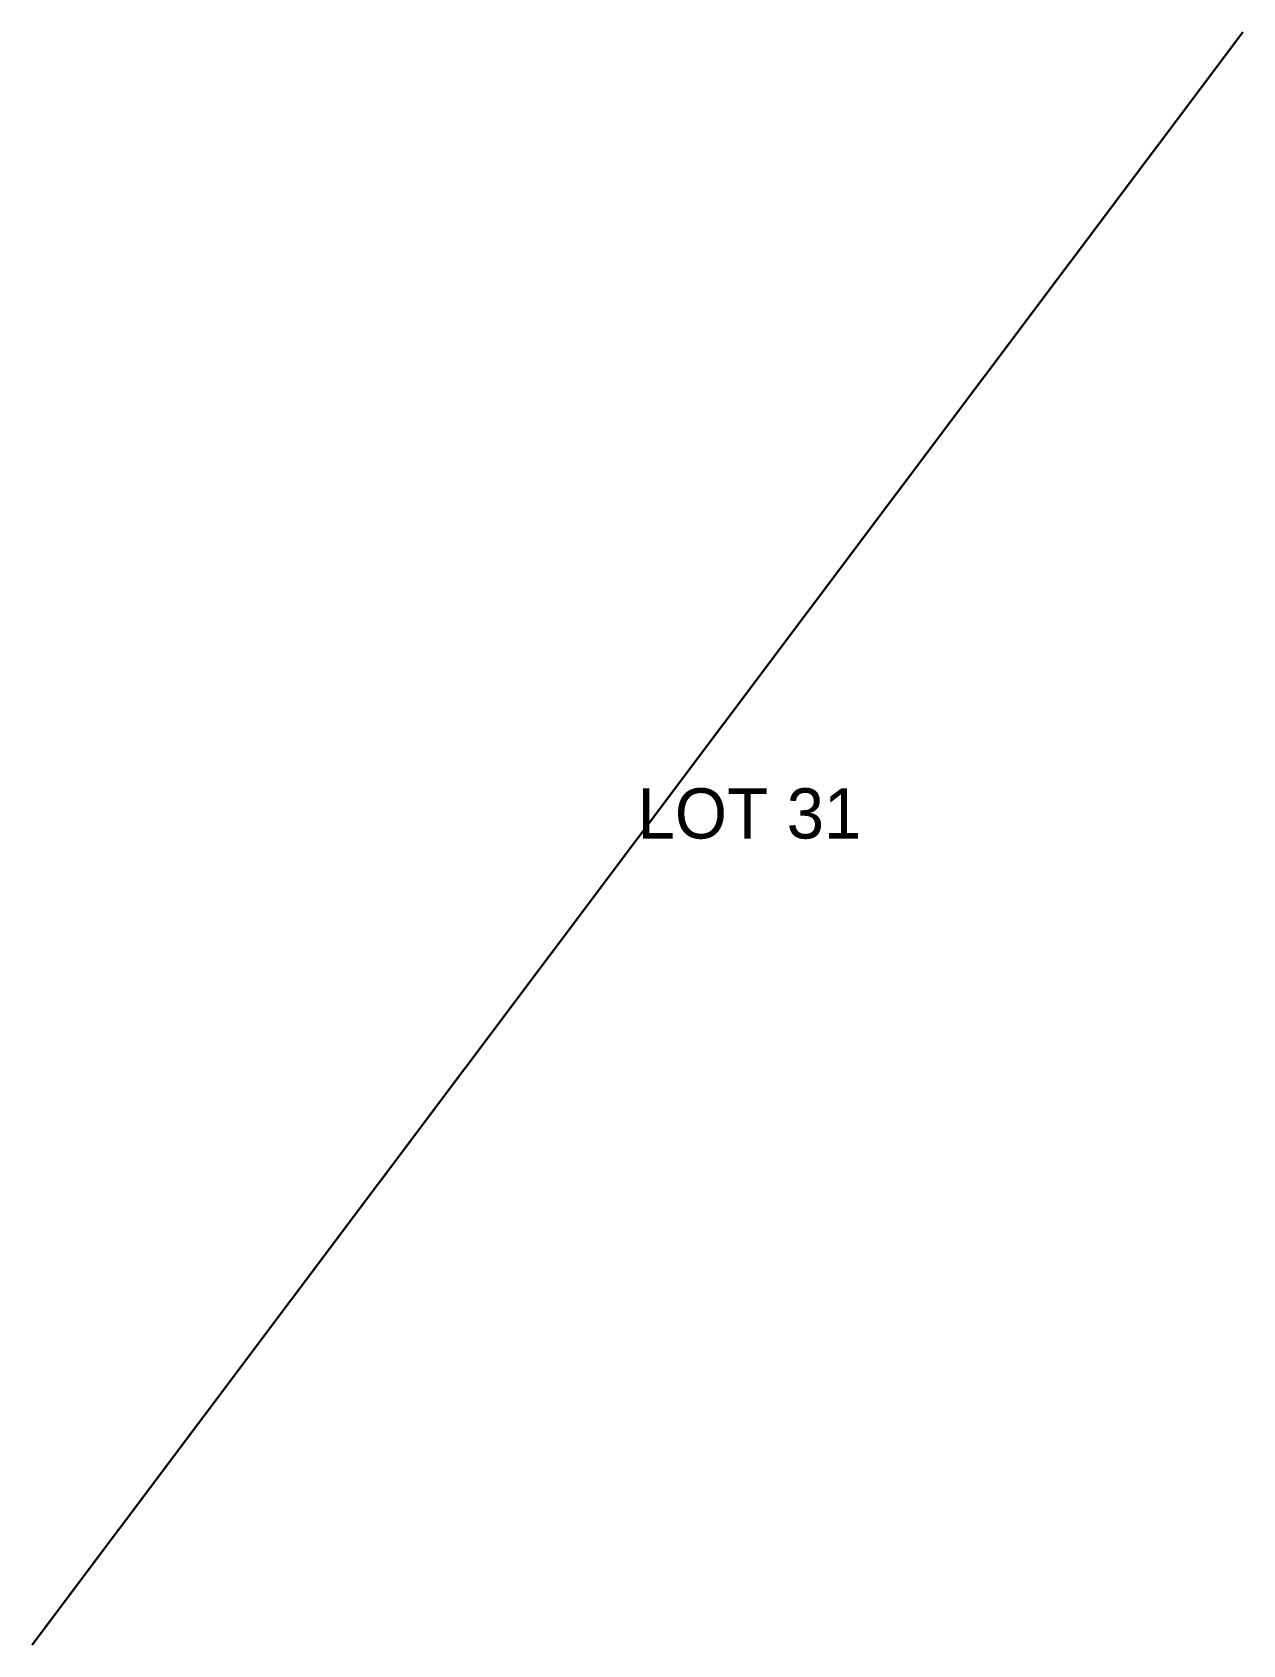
# Model space of a CAD drawing. Header units: feet. Extents: x 0 to 72.3, y 0 to 96.4.
import ezdxf

# ---------------------------------------------------------------- set-up
doc = ezdxf.new("R2010")
doc.units = ezdxf.units.FT
doc.layers.add('BOUNDARY', color=7, linetype='Continuous')
doc.layers.add('LABELS', color=4, linetype='Continuous')

msp = doc.modelspace()

# ---------------------------------------------------------------- linework, layer by layer
at = {"layer": 'BOUNDARY'}
for p, q in [((0, 0), (72.342, 96.368)), ((72.342, 96.368), (0, 0))]:
    msp.add_line(p, q, dxfattribs=at)

# ---------------------------------------------------------------- texts
at = {"layer": 'LABELS'}
msp.add_text('LOT 31', height=3, dxfattribs=at).set_placement((36.171, 48.184))

doc.saveas('drawing.dxf')
